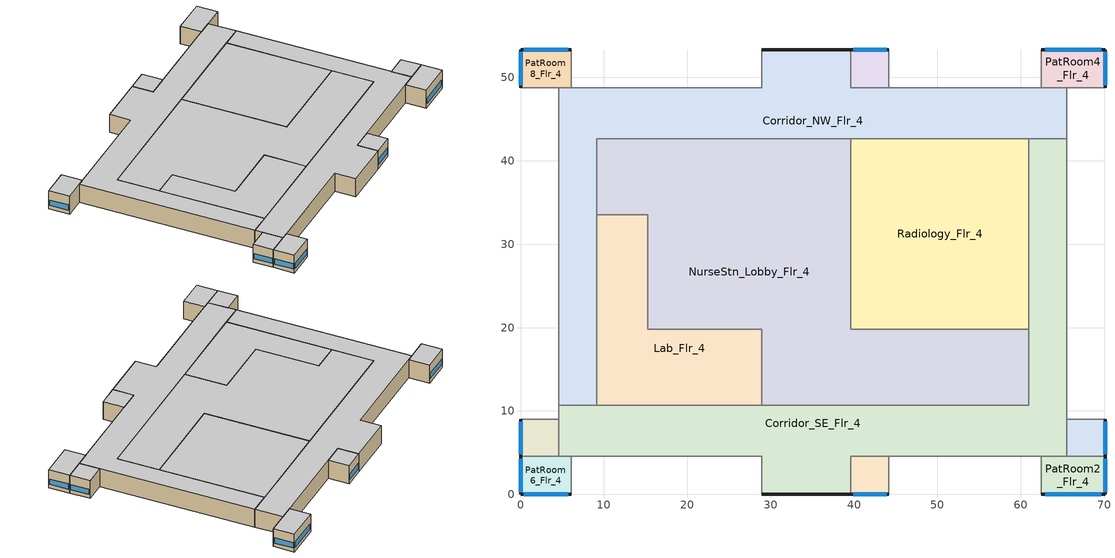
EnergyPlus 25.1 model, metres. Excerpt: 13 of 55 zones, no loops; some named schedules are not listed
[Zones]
PatRoom1_Mult10_Flr_4
 floor adiabatic (int_slab_floor): 44.2,4.57 44.2,0 39.62,0 39.62,4.57 z12.8
 wall outside (res_ext_wall_mid): 39.62,0 44.2,0 z12.8:17.07
 wall adiabatic (int_wall): 44.2,0 44.2,4.57 39.62,4.57 39.62,0 z12.8:17.07
 window (ResWindow_U_0.38_SHGC_East_0.38): 39.9,0 43.92,0 z13.72:14.94
 ceiling adiabatic (int_slab_ceiling): 39.62,4.57 39.62,0 44.2,0 44.2,4.57 z17.07
PatRoom2_Flr_4
 floor adiabatic (int_slab_floor): 70.1,4.57 70.1,0 62.48,0 62.48,4.57 z12.8
 wall outside (res_ext_wall_mid): 62.48,0 70.1,0 70.1,4.57 z12.8:17.07
 wall adiabatic (int_wall): 70.1,4.57 62.48,4.57 62.48,0 z12.8:17.07
 window (ResWindow_U_0.38_SHGC_North_0.38): 70.1,0.27 70.1,4.3 z13.72:14.94
 window (ResWindow_U_0.38_SHGC_East_0.38): 62.94,0 69.65,0 z13.72:14.94
 ceiling adiabatic (int_slab_ceiling): 62.48,4.57 62.48,0 70.1,0 70.1,4.57 z17.07
PatRoom3_Mult10_Flr_4
 floor adiabatic (int_slab_floor): 70.1,8.99 70.1,4.57 65.53,4.57 65.53,8.99 z12.8
 wall outside (res_ext_wall_mid): 70.1,4.57 70.1,8.99 z12.8:17.07
 wall adiabatic (int_wall): 70.1,8.99 65.53,8.99 65.53,4.57 70.1,4.57 z12.8:17.07
 window (ResWindow_U_0.38_SHGC_North_0.38): 70.1,4.84 70.1,8.73 z13.72:14.94
 ceiling adiabatic (int_slab_ceiling): 65.53,8.99 65.53,4.57 70.1,4.57 70.1,8.99 z17.07
PatRoom4_Flr_4
 floor adiabatic (int_slab_floor): 70.1,53.34 70.1,48.77 62.48,48.77 62.48,53.34 z12.8
 wall outside (res_ext_wall_mid): 70.1,48.77 70.1,53.34 62.48,53.34 z12.8:17.07
 wall adiabatic (int_wall): 62.48,53.34 62.48,48.77 70.1,48.77 z12.8:17.07
 window (ResWindow_U_0.38_SHGC_West_0.38): 69.65,53.34 62.94,53.34 z13.72:14.94
 window (ResWindow_U_0.38_SHGC_North_0.38): 70.1,49.04 70.1,53.07 z13.72:14.94
 ceiling adiabatic (int_slab_ceiling): 62.48,53.34 62.48,48.77 70.1,48.77 70.1,53.34 z17.07
PatRoom5_Mult10_Flr_4
 floor adiabatic (int_slab_floor): 44.2,53.34 44.2,48.77 39.62,48.77 39.62,53.34 z12.8
 wall outside (res_ext_wall_mid): 44.2,53.34 39.62,53.34 z12.8:17.07
 wall adiabatic (int_wall): 39.62,53.34 39.62,48.77 44.2,48.77 44.2,53.34 z12.8:17.07
 window (ResWindow_U_0.38_SHGC_West_0.38): 43.92,53.34 39.9,53.34 z13.72:14.94
 ceiling adiabatic (int_slab_ceiling): 39.62,53.34 39.62,48.77 44.2,48.77 44.2,53.34 z17.07
Radiology_Flr_4
 floor adiabatic (int_slab_floor): 60.96,42.67 60.96,19.81 39.62,19.81 39.62,42.67 z12.8
 wall to Corridor_NW_Flr_4 (int_wall): 60.96,42.67 39.62,42.67 z12.8:17.07
 wall to Corridor_SE_Flr_4 (int_wall): 60.96,19.81 60.96,42.67 z12.8:17.07
 wall to NurseStn_Lobby_Flr_4 (int_wall): 39.62,42.67 39.62,19.81 60.96,19.81 z12.8:17.07
 ceiling adiabatic (int_slab_ceiling): 39.62,42.67 39.62,19.81 60.96,19.81 60.96,42.67 z17.07
PatRoom6_Flr_4
 floor adiabatic (int_slab_floor): 6.1,4.57 6.1,0 0,0 0,4.57 z12.8
 wall outside (res_ext_wall_mid): 0,4.57 0,0 6.1,0 z12.8:17.07
 wall adiabatic (int_wall): 6.1,0 6.1,4.57 0,4.57 z12.8:17.07
 window (ResWindow_U_0.38_SHGC_East_0.38): 0.37,0 5.73,0 z13.72:14.94
 window (ResWindow_U_0.38_SHGC_South_0.38): 0,4.3 0,0.27 z13.72:14.94
 ceiling adiabatic (int_slab_ceiling): 0,4.57 0,0 6.1,0 6.1,4.57 z17.07
PatRoom7_Mult10_Flr_4
 floor adiabatic (int_slab_floor): 4.57,8.99 4.57,4.57 0,4.57 0,8.99 z12.8
 wall outside (res_ext_wall_mid): 0,8.99 0,4.57 z12.8:17.07
 wall adiabatic (int_wall): 0,4.57 4.57,4.57 4.57,8.99 0,8.99 z12.8:17.07
 window (ResWindow_U_0.38_SHGC_South_0.38): 0,8.73 0,4.84 z13.72:14.94
 ceiling adiabatic (int_slab_ceiling): 0,8.99 0,4.57 4.57,4.57 4.57,8.99 z17.07
PatRoom8_Flr_4
 floor adiabatic (int_slab_floor): 6.1,53.34 6.1,48.77 0,48.77 0,53.34 z12.8
 wall outside (res_ext_wall_mid): 6.1,53.34 0,53.34 0,48.77 z12.8:17.07
 wall adiabatic (int_wall): 0,48.77 6.1,48.77 6.1,53.34 z12.8:17.07
 window (ResWindow_U_0.38_SHGC_West_0.38): 5.73,53.34 0.37,53.34 z13.72:14.94
 window (ResWindow_U_0.38_SHGC_South_0.38): 0,53.07 0,49.04 z13.72:14.94
 ceiling adiabatic (int_slab_ceiling): 0,53.34 0,48.77 6.1,48.77 6.1,53.34 z17.07
NurseStn_Lobby_Flr_4
 floor adiabatic (int_slab_floor): 9.14,42.67 39.62,42.67 39.62,19.81 60.96,19.81 60.96,10.67 28.96,10.67 28.96,19.81 15.24,19.81 15.24,33.53 9.14,33.53 z12.8
 wall to Corridor_NW_Flr_4 (Air_Wall): 39.62,42.67 9.14,42.67 9.14,33.53 z12.8:17.07
 wall to Corridor_SE_Flr_4 (Air_Wall): 28.96,10.67 60.96,10.67 60.96,19.81 z12.8:17.07
 wall to Lab_Flr_4 (int_wall): 9.14,33.53 15.24,33.53 15.24,19.81 28.96,19.81 28.96,10.67 z12.8:17.07
 ceiling adiabatic (int_slab_ceiling): 9.14,42.67 9.14,33.53 15.24,33.53 15.24,19.81 28.96,19.81 28.96,10.67 60.96,10.67 60.96,19.81 39.62,19.81 39.62,42.67 z17.07
Lab_Flr_4
 floor adiabatic (int_slab_floor): 9.14,33.53 15.24,33.53 15.24,19.81 28.96,19.81 28.96,10.67 9.14,10.67 z12.8
 wall to Corridor_SE_Flr_4 (int_wall): 9.14,10.67 28.96,10.67 z12.8:17.07
 wall to Corridor_NW_Flr_4 (int_wall): 9.14,33.58 9.14,10.67 z12.8:17.07
 ceiling adiabatic (int_slab_ceiling): 9.14,33.53 9.14,10.67 28.96,10.67 28.96,19.81 15.24,19.81 15.24,33.53 z17.07
Corridor_SE_Flr_4
 floor adiabatic (int_slab_floor): 4.57,4.57 4.57,10.67 60.96,10.67 60.96,42.67 65.53,42.67 65.53,4.57 39.62,4.57 39.62,0 28.96,0 28.96,4.57 z12.8
 wall outside (nonres_ext_wall_mid): 28.96,0 39.62,0 z12.8:17.07
 wall adiabatic (int_wall): 39.62,0 39.62,4.57 65.53,4.57 65.53,42.67 / 4.57,10.67 4.57,4.57 28.96,4.57 28.96,0 z12.8:17.07
 wall to Corridor_NW_Flr_4 (Air_Wall): 65.53,42.67 60.96,42.67 / 9.14,10.67 4.57,10.67 z12.8:17.07
 ceiling adiabatic (int_slab_ceiling): 4.57,4.57 28.96,4.57 28.96,0 39.62,0 39.62,4.57 65.53,4.57 65.53,42.67 60.96,42.67 60.96,10.67 4.57,10.67 z17.07
Corridor_NW_Flr_4
 floor adiabatic (int_slab_floor): 4.57,10.67 4.57,48.77 28.96,48.77 28.96,53.34 39.62,53.34 39.62,48.77 65.53,48.77 65.53,42.67 9.14,42.67 9.14,10.67 z12.8
 wall outside (nonres_ext_wall_mid): 39.62,53.34 28.96,53.34 z12.8:17.07
 wall adiabatic (int_wall): 65.53,42.67 65.53,48.77 39.62,48.77 39.62,53.34 / 28.96,53.34 28.96,48.77 4.57,48.77 4.57,10.67 z12.8:17.07
 ceiling adiabatic (int_slab_ceiling): 4.57,10.67 9.14,10.67 9.14,42.67 65.53,42.67 65.53,48.77 39.62,48.77 39.62,53.34 28.96,53.34 28.96,48.77 4.57,48.77 z17.07
[Building]
Hospital: North Axis {deg}=-90; Terrain=City; Loads Convergence Tolerance Value {W}=0.04; Temperature Convergence Tolerance Value {deltaC}=0.2; Solar Distribution=FullInteriorAndExterior; Maximum Number of Warmup Days=25; Minimum Number of Warmup Days=6
[Site:Location]
Buffalo.Niagara.Intl.AP_NY_USA WMO=725280: Latitude {deg}=42.94; Longitude {deg}=-78.74; Time Zone {hr}=-5; Elevation {m}=215
[SizingPeriod:DesignDay] Day of Month=21; Dry-Bulb Temperature Range Modifier Type=DefaultMultipliers; Humidity Condition Type=Wetbulb; Barometric Pressure {Pa}=98769; Rain Indicator=No; Snow Indicator=No; Daylight Saving Time Indicator=No
Name | Month | Day Type | Maximum Dry-Bulb Temperature {C} | Daily Dry-Bulb Temperature Range {deltaC} | Wetbulb or DewPoint at Maximum Dry-Bulb {C} | Wind Speed {m/s} | Wind Direction {deg} | Solar Model Indicator | Sky Clearness | ASHRAE Clear Sky Optical Depth for Beam Irradiance (taub) | ASHRAE Clear Sky Optical Depth for Diffuse Irradiance (taud)
Buffalo.Niagara.Intl.AP_NY_USA Ann Htg 99.6% Condns DB | 1 | WinterDesignDay | -16.3 | 0 | -16.3 | 5.1 | 270 | ASHRAEClearSky | 0
Buffalo.Niagara.Intl.AP_NY_USA Ann Clg .4% Condns DB=>MWB | 7 | SummerDesignDay | 30.3 | 9.3 | 21.8 | 5.7 | 240 | ASHRAETau |  | 0.462 | 2.001
[Site:WaterMainsTemperature]
Calculation Method=Correlation; Annual Average Outdoor Air Temperature {C}=8.96667; Maximum Difference In Monthly Average Outdoor Air Temperatures {deltaC}=26.2
[Site:GroundTemperature:FCfactorMethod]
9.7, 6, -2.2, -3.4, -4.2, 2.7, 7.5, 13.7, 18.6, 22, 20.7, 16.5
[Material:NoMass] Thermal Absorptance=0.9; Solar Absorptance=0.7
Name | Roughness | Thermal Resistance {m2-K/W} | Visible Absorptance
CP02 CARPET PAD | VeryRough | 0.21648 | 0.8
Air_Wall_Material | Rough | 0.207949
Nonres_Exterior_Wall_Insulation_mid | MediumSmooth | 1.08009 | 0.7
Res_Exterior_Wall_Insulation_mid | MediumSmooth | 1.20048 | 0.7
[Construction]
InteriorFurnishings: Std Wood 6inch
Air_Wall: Air_Wall_Material
int_wall: G01 13mm gypsum board, G01 13mm gypsum board
int_slab_floor: 100mm Normalweight concrete floor, CP02 CARPET PAD
int_slab_ceiling: CP02 CARPET PAD, 100mm Normalweight concrete floor
nonres_ext_wall_mid: 200mm Normalweight concrete wall, Nonres_Exterior_Wall_Insulation_mid, G01 13mm gypsum board
res_ext_wall_mid: 200mm Normalweight concrete wall, Res_Exterior_Wall_Insulation_mid, G01 13mm gypsum board
ResWindow_U_0.38_SHGC_South_0.38: Res Window Glazing Layer South
ResWindow_U_0.38_SHGC_North_0.38: Res Window Glazing Layer North
ResWindow_U_0.38_SHGC_East_0.38: Res Window Glazing Layer East
ResWindow_U_0.38_SHGC_West_0.38: Res Window Glazing Layer West
[Material]
Name | Roughness | Thickness {m} | Conductivity {W/m-K} | Density {kg/m3} | Specific Heat {J/kg-K} | Thermal Absorptance | Solar Absorptance | Visible Absorptance
Std Wood 6inch | MediumSmooth | 0.15 | 0.12 | 540 | 1210 | 0.9 | 0.7 | 0.7
G01 13mm gypsum board | Smooth | 0.0127 | 0.16 | 800 | 1090 | 0.9 | 0.7 | 0.5
200mm Normalweight concrete wall | MediumRough | 0.2032 | 2.31 | 2322 | 832
100mm Normalweight concrete floor | MediumRough | 0.1016 | 2.31 | 2322 | 832
[WindowMaterial:SimpleGlazingSystem] U-Factor {W/m2-K}=2.15774; Solar Heat Gain Coefficient=0.38; Visible Transmittance=0.418
Res Window Glazing Layer South; Res Window Glazing Layer North; Res Window Glazing Layer East; Res Window Glazing Layer West
[Exterior:FuelEquipment] Fuel Use Type=Electricity
Name | Schedule | Design Level {W}
Elevator_Lift_Running | elevator_running_sch | 399011
Elevator_Lift_Standby | elevator_standby_sch | 12800
Elevators_Lights_Fan | ELEV_LIGHT_FAN_SCH_ADD_DF | 501
[Zone] Type=1; Ceiling Height {m}=4.2683; Floor Area {m2}=autocalculate; Part of Total Floor Area=YES
Name | Multiplier | Volume {m3}
PatRoom1_Mult10_Flr_4; PatRoom5_Mult10_Flr_4 | 10 | 89.21
PatRoom2_Flr_4; PatRoom4_Flr_4 | 1 | 148.71
PatRoom3_Mult10_Flr_4; PatRoom7_Mult10_Flr_4 | 10 | 86.26
Radiology_Flr_4 | 1 | 2081.82
PatRoom6_Flr_4; PatRoom8_Flr_4 | 1 | 118.96
NurseStn_Lobby_Flr_4 | 1 | 3866.22
Lab_Flr_4 | 1 | 1129.43
Corridor_SE_Flr_4; Corridor_NW_Flr_4 | 1 | 2418.88
[InternalMass] Construction=InteriorFurnishings
Name | Zone or ZoneList | Surface Area {m2}
PatRoom1_Mult10_Flr_4_InternalMass_1 | PatRoom1_Mult10_Flr_4 | 41.8064
PatRoom2_Flr_4_InternalMass_1 | PatRoom2_Flr_4 | 69.6773
PatRoom3_Mult10_Flr_4_InternalMass_1 | PatRoom3_Mult10_Flr_4 | 40.4165
PatRoom4_Flr_4_InternalMass_1 | PatRoom4_Flr_4 | 69.6773
PatRoom5_Mult10_Flr_4_InternalMass_1 | PatRoom5_Mult10_Flr_4 | 41.8064
Radiology_Flr_4_InternalMass_1 | Radiology_Flr_4 | 975.4819
PatRoom6_Flr_4_InternalMass_1 | PatRoom6_Flr_4 | 55.7418
PatRoom7_Mult10_Flr_4_InternalMass_1 | PatRoom7_Mult10_Flr_4 | 40.4165
PatRoom8_Flr_4_InternalMass_1 | PatRoom8_Flr_4 | 55.7418
NurseStn_Lobby_Flr_4_InternalMass_1 | NurseStn_Lobby_Flr_4 | 1811.61
Lab_Flr_4_InternalMass_1 | Lab_Flr_4 | 529.5473
Corridor_SE_Flr_4_InternalMass_1 | Corridor_SE_Flr_4 | 1133.42
Corridor_NW_Flr_4_InternalMass_1 | Corridor_NW_Flr_4 | 1133.42
[People] Number of People Calculation Method=People; Fraction Radiant=0.3; Sensible Heat Fraction=AUTOCALCULATE; Activity Level Schedule=ACTIVITY_SCH; Enable ASHRAE 55 Comfort Warnings=No; Mean Radiant Temperature Calculation Type=EnclosureAveraged; Work Efficiency Schedule=WORK_EFF_SCH; Clothing Insulation Calculation Method=ClothingInsulationSchedule; Clothing Insulation Schedule=CLOTHING_SCH; Air Velocity Schedule=AIR_VELO_SCH; Thermal Comfort Model 1 Type=FANGER
Name | Zone or ZoneList or Space or SpaceList | Number of People Schedule | Number of People
PatRoom1_Mult10_Flr_4 | PatRoom1_Mult10_Flr_4 | BLDG_OCC_EXTD_SCH | 1.1244
PatRoom2_Flr_4 | PatRoom2_Flr_4 | BLDG_OCC_EXTD_SCH | 1.8744
PatRoom3_Mult10_Flr_4 | PatRoom3_Mult10_Flr_4 | BLDG_OCC_EXTD_SCH | 1.0873
PatRoom4_Flr_4 | PatRoom4_Flr_4 | BLDG_OCC_EXTD_SCH | 1.8744
PatRoom5_Mult10_Flr_4 | PatRoom5_Mult10_Flr_4 | BLDG_OCC_EXTD_SCH | 1.1244
Radiology_Flr_4 | Radiology_Flr_4 | BLDG_OCC_SCH | 26.2404
PatRoom6_Flr_4 | PatRoom6_Flr_4 | BLDG_OCC_EXTD_SCH | 1.4994
PatRoom7_Mult10_Flr_4 | PatRoom7_Mult10_Flr_4 | BLDG_OCC_EXTD_SCH | 1.0873
PatRoom8_Flr_4 | PatRoom8_Flr_4 | BLDG_OCC_EXTD_SCH | 1.4994
NurseStn_Lobby_Flr_4 | NurseStn_Lobby_Flr_4 | BLDG_OCC_EXTD_SCH | 12.9952
Lab_Flr_4 | Lab_Flr_4 | BLDG_OCC_SCH | 14.2446
Corridor_SE_Flr_4 | Corridor_SE_Flr_4 | BLDG_OCC_EXTD_SCH | 6.0978
Corridor_NW_Flr_4 | Corridor_NW_Flr_4 | BLDG_OCC_EXTD_SCH | 6.0978
[Lights] Design Level Calculation Method=Watts/Area; Return Air Fraction=0; Fraction Radiant=0.7; Fraction Visible=0.2; Fraction Replaceable=1; Return Air Fraction Calculated from Plenum Temperature=No
Name | Zone or ZoneList or Space or SpaceList | Schedule | Watts per Floor Area {W/m2}
PatRoom1_Mult10_Flr_4_Lights | PatRoom1_Mult10_Flr_4 | ltg_sch10_patient_room | 6.67362
PatRoom2_Flr_4_Lights | PatRoom2_Flr_4 | ltg_sch10_patient_room | 6.67362
PatRoom3_Mult10_Flr_4_Lights | PatRoom3_Mult10_Flr_4 | ltg_sch10_patient_room | 6.67362
PatRoom4_Flr_4_Lights | PatRoom4_Flr_4 | ltg_sch10_patient_room | 6.67362
PatRoom5_Mult10_Flr_4_Lights | PatRoom5_Mult10_Flr_4 | ltg_sch10_patient_room | 6.67362
Radiology_Flr_4_Lights | Radiology_Flr_4 | ltg_sch13_radiology | 11.40973
PatRoom6_Flr_4_Lights | PatRoom6_Flr_4 | ltg_sch10_patient_room | 6.67362
PatRoom7_Mult10_Flr_4_Lights | PatRoom7_Mult10_Flr_4 | ltg_sch10_patient_room | 6.67362
PatRoom8_Flr_4_Lights | PatRoom8_Flr_4 | ltg_sch10_patient_room | 6.67362
NurseStn_Lobby_Flr_4_Lights | NurseStn_Lobby_Flr_4 | ltg_sch9_nursestn_lobby2 | 9.94584
Lab_Flr_4_Lights | Lab_Flr_4 | ltg_sch12_lab | 15.60765
Corridor_SE_Flr_4_Lights | Corridor_SE_Flr_4 | ltg_sch4_corridor | 9.58729
Corridor_NW_Flr_4_Lights | Corridor_NW_Flr_4 | ltg_sch4_corridor | 9.58729
[ElectricEquipment] Design Level Calculation Method=EquipmentLevel; Fraction Latent=0; Fraction Radiant=0.5; Fraction Lost=0
Name | Zone or ZoneList or Space or SpaceList | Schedule | Design Level {W}
PatRoom1_Mult10_Flr_4_MiscPlug_Equip | PatRoom1_Mult10_Flr_4 | BLDG_EQUIP_EXTD_SCH | 449.8365
PatRoom2_Flr_4_MiscPlug_Equip | PatRoom2_Flr_4 | BLDG_EQUIP_EXTD_SCH | 749.7275
PatRoom3_Mult10_Flr_4_MiscPlug_Equip | PatRoom3_Mult10_Flr_4 | BLDG_EQUIP_EXTD_SCH | 434.8813
PatRoom4_Flr_4_MiscPlug_Equip | PatRoom4_Flr_4 | BLDG_EQUIP_EXTD_SCH | 749.7275
PatRoom5_Mult10_Flr_4_MiscPlug_Equip | PatRoom5_Mult10_Flr_4 | BLDG_EQUIP_EXTD_SCH | 449.8365
Radiology_Flr_4_MiscPlug_Equip | Radiology_Flr_4 | BLDG_EQUIP_SCH | 52499.9
PatRoom6_Flr_4_MiscPlug_Equip | PatRoom6_Flr_4 | BLDG_EQUIP_EXTD_SCH | 599.782
PatRoom7_Mult10_Flr_4_MiscPlug_Equip | PatRoom7_Mult10_Flr_4 | BLDG_EQUIP_EXTD_SCH | 434.8813
PatRoom8_Flr_4_MiscPlug_Equip | PatRoom8_Flr_4 | BLDG_EQUIP_EXTD_SCH | 599.782
NurseStn_Lobby_Flr_4_MiscPlug_Equip | NurseStn_Lobby_Flr_4 | BLDG_EQUIP_EXTD_SCH | 10136
Lab_Flr_4_MiscPlug_Equip | Lab_Flr_4 | BLDG_EQUIP_SCH | 11395.9
[Exterior:Lights]
Exterior_Lights: Schedule=Exterior_Lgt_ALWAYS_ON; Design Level {W}=10551.7; Control Option=AstronomicalClock
[ZoneInfiltration:DesignFlowRate] Schedule=INFIL_SCH_PNNL; Design Flow Rate Calculation Method=Flow/ExteriorWallArea; Flow Rate per Exterior Surface Area {m3/s-m2}=0.000256308; Constant Term Coefficient=0; Temperature Term Coefficient=0; Velocity Term Coefficient=0.224; Velocity Squared Term Coefficient=0
Name | Zone or ZoneList or Space or SpaceList
PatRoom1_Mult10_Flr_4_Infiltration | PatRoom1_Mult10_Flr_4
PatRoom2_Flr_4_Infiltration | PatRoom2_Flr_4
PatRoom3_Mult10_Flr_4_Infiltration | PatRoom3_Mult10_Flr_4
PatRoom4_Flr_4_Infiltration | PatRoom4_Flr_4
PatRoom5_Mult10_Flr_4_Infiltration | PatRoom5_Mult10_Flr_4
Radiology_Flr_4_Infiltration | Radiology_Flr_4
PatRoom6_Flr_4_Infiltration | PatRoom6_Flr_4
PatRoom7_Mult10_Flr_4_Infiltration | PatRoom7_Mult10_Flr_4
PatRoom8_Flr_4_Infiltration | PatRoom8_Flr_4
NurseStn_Lobby_Flr_4_Infiltration | NurseStn_Lobby_Flr_4
Lab_Flr_4_Infiltration | Lab_Flr_4
Corridor_SE_Flr_4_Infiltration | Corridor_SE_Flr_4
Corridor_NW_Flr_4_Infiltration | Corridor_NW_Flr_4
[Schedule:Compact]
elevator_running_sch: Through: 12/31, For: SummerDesignDay, Until: 24:00, 0.13681, For: WinterDesignDay, Until: 24:00, 0.02513, For: Weekdays, Until: 01:00, 0.02513, Until: 02:00, 0.02513, Until: 03:00, 0.02513, Until: 04:00, 0.02513, Until: 05:00, 0.02513, Until: 06:00, 0.02513, Until: 07:00, 0.0603, Until: 08:00, 0.13681, Until: 09:00, 0.13681, Until: 10:00, 0.0603, Until: 11:00, 0.0603, Until: 12:00, 0.13681, Until: 13:00, 0.0603, Until: 14:00, 0.0603, Until: 15:00, 0.0603, Until: 16:00, 0.0603, Until: 17:00, 0.13681, Until: 18:00, 0.13681, Until: 19:00, 0.13681, Until: 20:00, 0.0603, Until: 21:00, 0.02513, Until: 22:00, 0.02513, Until: 23:00, 0.02513, Until: 24:00, 0.02513, For: Saturday, Until: 01:00, 0.02513, Until: 02:00, 0.02513, Until: 03:00, 0.02513, Until: 04:00, 0.02513, Until: 05:00, 0.02513, Until: 06:00, 0.02513, Until: 07:00, 0.0603, Until: 08:00, 0.13681, Until: 09:00, 0.13681, Until: 10:00, 0.0603, Until: 11:00, 0.0603, Until: 12:00, 0.13681, Until: 13:00, 0.0603, Until: 14:00, 0.0603, Until: 15:00, 0.0603, Until: 16:00, 0.0603, Until: 17:00, 0.13681, Until: 18:00, 0.13681, Until: 19:00, 0.13681, Until: 20:00, 0.0603, Until: 21:00, 0.02513, Until: 22:00, 0.02513, Until: 23:00, 0.02513, Until: 24:00, 0.02513, For: Sunday Holidays AllOtherDays, Until: 01:00, 0.02513, Until: 02:00, 0.02513, Until: 03:00, 0.02513, Until: 04:00, 0.02513, Until: 05:00, 0.02513, Until: 06:00, 0.02513, Until: 07:00, 0.0603, Until: 08:00, 0.13681, Until: 09:00, 0.13681, Until: 10:00, 0.0603, Until: 11:00, 0.0603, Until: 12:00, 0.13681, Until: 13:00, 0.0603, Until: 14:00, 0.0603, Until: 15:00, 0.0603, Until: 16:00, 0.0603, Until: 17:00, 0.13681, Until: 18:00, 0.13681, Until: 19:00, 0.13681, Until: 20:00, 0.0603, Until: 21:00, 0.02513, Until: 22:00, 0.02513, Until: 23:00, 0.02513, Until: 24:00, 0.02513
elevator_standby_sch: Through: 12/31, For: SummerDesignDay, Until: 24:00, 0.95, For: WinterDesignDay, Until: 24:00, 0.72775, For: Weekdays, Until: 01:00, 0.95, Until: 02:00, 0.95, Until: 03:00, 0.95, Until: 04:00, 0.95, Until: 05:00, 0.95, Until: 06:00, 0.95, Until: 07:00, 0.88, Until: 08:00, 0.72775, Until: 09:00, 0.72775, Until: 10:00, 0.88, Until: 11:00, 0.88, Until: 12:00, 0.72775, Until: 13:00, 0.88, Until: 14:00, 0.88, Until: 15:00, 0.88, Until: 16:00, 0.88, Until: 17:00, 0.72775, Until: 18:00, 0.72775, Until: 19:00, 0.72775, Until: 20:00, 0.88, Until: 21:00, 0.95, Until: 22:00, 0.95, Until: 23:00, 0.95, Until: 24:00, 0.95, For: Saturday, Until: 01:00, 0.95, Until: 02:00, 0.95, Until: 03:00, 0.95, Until: 04:00, 0.95, Until: 05:00, 0.95, Until: 06:00, 0.95, Until: 07:00, 0.88, Until: 08:00, 0.72775, Until: 09:00, 0.72775, Until: 10:00, 0.88, Until: 11:00, 0.88, Until: 12:00, 0.72775, Until: 13:00, 0.88, Until: 14:00, 0.88, Until: 15:00, 0.88, Until: 16:00, 0.88, Until: 17:00, 0.72775, Until: 18:00, 0.72775, Until: 19:00, 0.72775, Until: 20:00, 0.88, Until: 21:00, 0.95, Until: 22:00, 0.95, Until: 23:00, 0.95, Until: 24:00, 0.95, For: Sunday Holidays AllOtherDays, Until: 01:00, 0.95, Until: 02:00, 0.95, Until: 03:00, 0.95, Until: 04:00, 0.95, Until: 05:00, 0.95, Until: 06:00, 0.95, Until: 07:00, 0.88, Until: 08:00, 0.72775, Until: 09:00, 0.72775, Until: 10:00, 0.88, Until: 11:00, 0.88, Until: 12:00, 0.72775, Until: 13:00, 0.88, Until: 14:00, 0.88, Until: 15:00, 0.88, Until: 16:00, 0.88, Until: 17:00, 0.72775, Until: 18:00, 0.72775, Until: 19:00, 0.72775, Until: 20:00, 0.88, Until: 21:00, 0.95, Until: 22:00, 0.95, Until: 23:00, 0.95, Until: 24:00, 0.95
ELEV_LIGHT_FAN_SCH_ADD_DF: Through: 12/31, For: SummerDesignDay, Until: 24:00, 1, For: WinterDesignDay, Until: 24:00, 0.2, For: Weekdays, Until: 07:00, 0.2, Until: 08:00, 0.5, Until: 09:00, 1, Until: 10:00, 1, Until: 11:00, 1, Until: 12:00, 1, Until: 13:00, 1, Until: 14:00, 1, Until: 15:00, 1, Until: 16:00, 1, Until: 17:00, 1, Until: 18:00, 1, Until: 19:00, 0.52, Until: 20:00, 0.52, Until: 21:00, 0.52, Until: 22:00, 0.28, Until: 24:00, 0.2, For: Saturday, Until: 07:00, 0.2, Until: 08:00, 0.4, Until: 09:00, 0.46, Until: 10:00, 0.7, Until: 11:00, 0.7, Until: 12:00, 0.7, Until: 13:00, 0.51, Until: 14:00, 0.51, Until: 15:00, 0.51, Until: 16:00, 0.51, Until: 17:00, 0.51, Until: 18:00, 0.25, Until: 24:00, 0.2, For: AllOtherDays, Until: 08:00, 0.2, Until: 16:00, 0.4, Until: 24:00, 0.2
